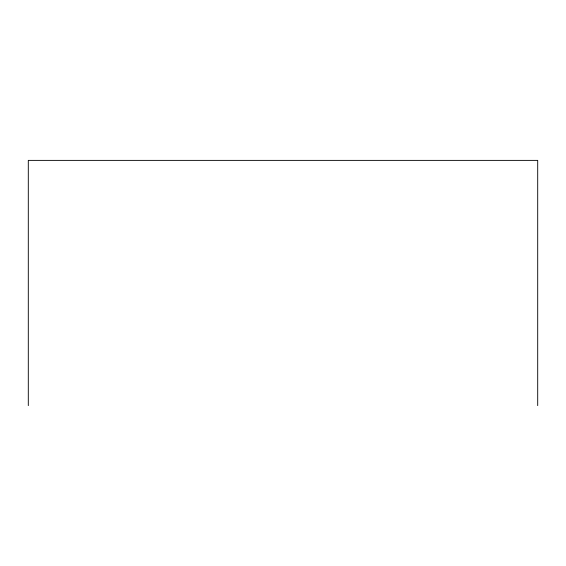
<?xml version="1.0" encoding="UTF-8"?>
<svg xmlns="http://www.w3.org/2000/svg" width="566" height="566" viewBox="0 0 566 566"><rect width="100%" height="100%" fill="white"/><g stroke="black" fill="none" stroke-linecap="round" stroke-linejoin="round"><path stroke-width="0.85" d="M537.7 405.617L537.7 160.383L28.3 160.383L28.3 405.617"/></g></svg>
